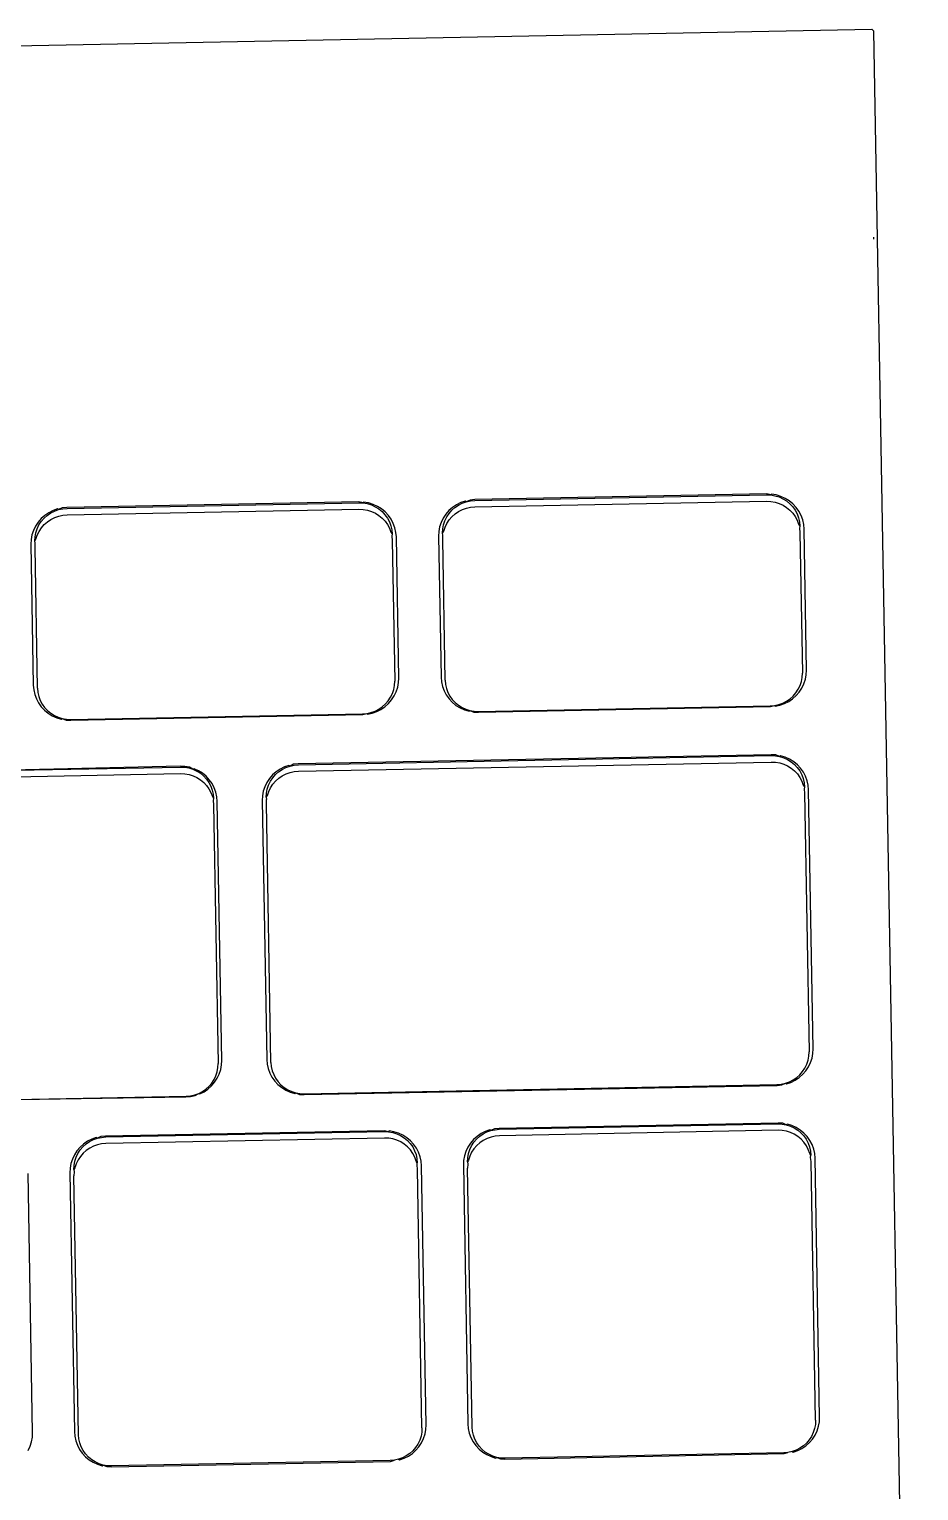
# Model space of a CAD drawing. Header units: millimetres. Extents: x -9564 to 100156, y -26854 to 24346.
# Drawn here: x 67183.4 to 67221.1, y -2996 to -2934.1 of the extents above; entities that cross this region are included whole.
import ezdxf

# ---------------------------------------------------------------- set-up
doc = ezdxf.new("R2010")
doc.units = ezdxf.units.MM
doc.header["$LTSCALE"] = 100
doc.layers.add('Muebles', color=112, linetype='Continuous')

msp = doc.modelspace()

# ---------------------------------------------------------------- linework, layer by layer
at = {"layer": 'Muebles'}
for p, q in [((66972.52, -2938.869), (67219.083, -2934.063)), ((67219.173, -2934.148), (67219.083, -2934.063)), ((67221.076, -3041.999), (67219.173, -2934.148)), ((67219.177, -2942.952), (67219.176, -2942.871)), ((67197.355, -2954.087), (67184.982, -2954.329)), ((67184.985, -2954.364), (67197.347, -2954.123)), ((67197.347, -2954.123), (67197.528, -2954.131)), ((67197.528, -2954.131), (67197.355, -2954.087)), ((67197.553, -2954.096), (67197.528, -2954.131)), ((67197.528, -2954.131), (67197.707, -2954.162)), ((67197.755, -2954.131), (67197.553, -2954.096)), ((67197.707, -2954.162), (67197.88, -2954.215)), ((67197.95, -2954.192), (67197.755, -2954.131)), ((67201.667, -2954.119), (67201.485, -2954.211)), ((67201.571, -2954.221), (67201.733, -2954.14)), ((67201.86, -2954.051), (67201.667, -2954.119)), ((67201.733, -2954.14), (67201.903, -2954.08)), ((67201.903, -2954.08), (67201.86, -2954.051)), ((67202.06, -2954.008), (67201.903, -2954.08)), ((67201.903, -2954.08), (67202.081, -2954.042)), ((67202.258, -2953.992), (67202.06, -2954.008)), ((67202.081, -2954.042), (67202.262, -2954.027)), ((67214.631, -2953.751), (67202.258, -2953.992)), ((67202.262, -2954.027), (67214.623, -2953.786)), ((67202.266, -2954.3), (67214.628, -2954.059)), ((67214.623, -2953.786), (67214.804, -2953.794)), ((67214.628, -2954.059), (67214.809, -2954.067)), ((67214.804, -2953.794), (67214.631, -2953.751)), ((67214.83, -2953.76), (67214.804, -2953.794)), ((67214.804, -2953.794), (67214.983, -2953.825)), ((67214.809, -2954.067), (67214.988, -2954.098)), ((67215.031, -2953.795), (67214.83, -2953.76)), ((67214.983, -2953.825), (67215.156, -2953.878)), ((67214.988, -2954.098), (67215.16, -2954.152)), ((67215.226, -2953.855), (67215.031, -2953.795)), ((67215.156, -2953.878), (67215.32, -2953.954)), ((67215.16, -2954.152), (67215.325, -2954.227)), ((67215.411, -2953.939), (67215.226, -2953.855)), ((67215.32, -2953.954), (67215.472, -2954.049)), ((67215.583, -2954.047), (67215.411, -2953.939)), ((67215.472, -2954.049), (67215.611, -2954.163)), ((67215.739, -2954.175), (67215.583, -2954.047)), ((67215.611, -2954.163), (67215.733, -2954.293)), ((67184.041, -2954.662), (67183.889, -2954.796)), ((67183.894, -2954.914), (67184.012, -2954.779)), ((67184.012, -2954.779), (67184.146, -2954.659)), ((67184.209, -2954.548), (67184.041, -2954.662)), ((67184.146, -2954.659), (67184.295, -2954.558)), ((67184.391, -2954.456), (67184.209, -2954.548)), ((67184.295, -2954.558), (67184.457, -2954.477)), ((67184.3, -2954.831), (67184.461, -2954.75)), ((67184.583, -2954.388), (67184.391, -2954.456)), ((67184.457, -2954.477), (67184.627, -2954.417)), ((67184.461, -2954.75), (67184.632, -2954.69)), ((67184.627, -2954.417), (67184.583, -2954.388)), ((67184.783, -2954.345), (67184.627, -2954.417)), ((67184.627, -2954.417), (67184.805, -2954.379)), ((67184.632, -2954.69), (67184.809, -2954.652)), ((67184.982, -2954.329), (67184.783, -2954.345)), ((67184.805, -2954.379), (67184.985, -2954.364)), ((67184.809, -2954.652), (67184.99, -2954.637)), ((67184.99, -2954.637), (67197.352, -2954.396)), ((67197.352, -2954.396), (67197.533, -2954.404)), ((67197.533, -2954.404), (67197.712, -2954.435)), ((67197.712, -2954.435), (67197.884, -2954.488)), ((67197.88, -2954.215), (67198.044, -2954.29)), ((67197.884, -2954.488), (67198.048, -2954.563)), ((67198.135, -2954.276), (67197.95, -2954.192)), ((67198.044, -2954.29), (67198.196, -2954.386)), ((67198.048, -2954.563), (67198.201, -2954.659)), ((67198.307, -2954.384), (67198.135, -2954.276)), ((67198.196, -2954.386), (67198.335, -2954.499)), ((67198.201, -2954.659), (67198.34, -2954.772)), ((67198.463, -2954.512), (67198.307, -2954.384)), ((67198.335, -2954.499), (67198.457, -2954.63)), ((67198.34, -2954.772), (67198.461, -2954.903)), ((67198.457, -2954.63), (67198.56, -2954.775)), ((67198.6, -2954.659), (67198.463, -2954.512)), ((67198.56, -2954.775), (67198.643, -2954.932)), ((67198.717, -2954.823), (67198.6, -2954.659)), ((67200.923, -2954.78), (67200.835, -2954.96)), ((67201.033, -2954.612), (67200.923, -2954.78)), ((67200.995, -2954.886), (67201.072, -2954.726)), ((67201.166, -2954.459), (67201.033, -2954.612)), ((67201.072, -2954.726), (67201.171, -2954.577)), ((67201.317, -2954.325), (67201.166, -2954.459)), ((67201.171, -2954.577), (67201.288, -2954.442)), ((67201.175, -2954.85), (67201.293, -2954.715)), ((67201.288, -2954.442), (67201.422, -2954.323)), ((67201.293, -2954.715), (67201.427, -2954.596)), ((67201.485, -2954.211), (67201.317, -2954.325)), ((67201.422, -2954.323), (67201.571, -2954.221)), ((67201.427, -2954.596), (67201.576, -2954.495)), ((67201.576, -2954.495), (67201.737, -2954.413)), ((67201.737, -2954.413), (67201.908, -2954.353)), ((67201.908, -2954.353), (67202.085, -2954.315)), ((67202.085, -2954.315), (67202.266, -2954.3)), ((67215.325, -2954.227), (67215.477, -2954.322)), ((67215.477, -2954.322), (67215.616, -2954.436)), ((67215.616, -2954.436), (67215.738, -2954.566)), ((67215.733, -2954.293), (67215.836, -2954.438)), ((67215.738, -2954.566), (67215.841, -2954.711)), ((67215.877, -2954.323), (67215.739, -2954.175)), ((67215.836, -2954.438), (67215.919, -2954.595)), ((67215.841, -2954.711), (67215.924, -2954.868)), ((67215.993, -2954.486), (67215.877, -2954.323)), ((67215.919, -2954.595), (67215.98, -2954.762)), ((67215.98, -2954.762), (67216.019, -2954.934)), ((67216.087, -2954.663), (67215.993, -2954.486)), ((67216.156, -2954.85), (67216.087, -2954.663)), ((67183.559, -2955.297), (67183.497, -2955.487)), ((67183.646, -2955.117), (67183.559, -2955.297)), ((67183.631, -2955.566), (67183.663, -2955.392)), ((67183.757, -2954.949), (67183.646, -2955.117)), ((67183.663, -2955.392), (67183.719, -2955.223)), ((67183.719, -2955.223), (67183.796, -2955.063)), ((67183.724, -2955.496), (67183.801, -2955.336)), ((67183.889, -2954.796), (67183.757, -2954.949)), ((67183.796, -2955.063), (67183.894, -2954.914)), ((67183.801, -2955.336), (67183.899, -2955.187)), ((67183.899, -2955.187), (67184.017, -2955.052)), ((67184.017, -2955.052), (67184.151, -2954.932)), ((67184.151, -2954.932), (67184.3, -2954.831)), ((67198.461, -2954.903), (67198.565, -2955.048)), ((67198.565, -2955.048), (67198.648, -2955.205)), ((67198.643, -2954.932), (67198.704, -2955.098)), ((67198.648, -2955.205), (67198.709, -2955.371)), ((67198.704, -2955.098), (67198.743, -2955.271)), ((67198.709, -2955.371), (67198.758, -2955.447)), ((67198.81, -2955), (67198.717, -2954.823)), ((67198.743, -2955.271), (67198.758, -2955.447)), ((67198.879, -2955.187), (67198.81, -2955)), ((67198.923, -2955.382), (67198.879, -2955.187)), ((67198.939, -2955.575), (67198.923, -2955.382)), ((67200.737, -2955.346), (67200.727, -2955.54)), ((67200.773, -2955.15), (67200.737, -2955.346)), ((67200.835, -2954.96), (67200.773, -2955.15)), ((67200.898, -2955.406), (67200.907, -2955.229)), ((67200.898, -2955.406), (67200.944, -2955.328)), ((67200.907, -2955.229), (67200.94, -2955.055)), ((67200.94, -2955.055), (67200.995, -2954.886)), ((67200.944, -2955.328), (67201, -2955.159)), ((67201, -2955.159), (67201.077, -2954.999)), ((67201.077, -2954.999), (67201.175, -2954.85)), ((67215.924, -2954.868), (67215.985, -2955.035)), ((67215.985, -2955.035), (67216.034, -2955.111)), ((67216.019, -2954.934), (67216.034, -2955.111)), ((67216.034, -2955.111), (67216.024, -2955.207)), ((67216.024, -2955.207), (67216.039, -2955.384)), ((67216.039, -2955.384), (67216.144, -2961.349)), ((67216.199, -2955.045), (67216.156, -2954.85)), ((67216.215, -2955.238), (67216.199, -2955.045)), ((67216.321, -2961.214), (67216.215, -2955.238)), ((67183.46, -2955.683), (67183.451, -2955.877)), ((67183.451, -2955.877), (67183.556, -2961.853)), ((67183.497, -2955.487), (67183.46, -2955.683)), ((67183.622, -2955.742), (67183.631, -2955.566)), ((67183.622, -2955.742), (67183.668, -2955.665)), ((67183.636, -2955.839), (67183.622, -2955.742)), ((67183.627, -2956.015), (67183.636, -2955.839)), ((67183.732, -2961.98), (67183.627, -2956.015)), ((67183.668, -2955.665), (67183.724, -2955.496)), ((67198.758, -2955.447), (67198.748, -2955.544)), ((67198.748, -2955.544), (67198.763, -2955.72)), ((67198.763, -2955.72), (67198.868, -2961.685)), ((67199.045, -2961.551), (67198.939, -2955.575)), ((67200.727, -2955.54), (67200.832, -2961.516)), ((67200.912, -2955.502), (67200.898, -2955.406)), ((67200.903, -2955.679), (67200.912, -2955.502)), ((67201.008, -2961.644), (67200.903, -2955.679)), ((67199.035, -2961.744), (67199.045, -2961.551)), ((67200.832, -2961.516), (67200.849, -2961.709)), ((67216.103, -2961.699), (67216.135, -2961.525)), ((67216.135, -2961.525), (67216.144, -2961.349)), ((67216.275, -2961.604), (67216.311, -2961.408)), ((67216.311, -2961.408), (67216.321, -2961.214)), ((67183.556, -2961.853), (67183.573, -2962.046)), ((67183.573, -2962.046), (67183.616, -2962.241)), ((67183.732, -2961.98), (67183.747, -2962.157)), ((67183.747, -2962.157), (67183.786, -2962.329)), ((67198.694, -2962.365), (67198.771, -2962.205)), ((67198.771, -2962.205), (67198.827, -2962.036)), ((67198.827, -2962.036), (67198.859, -2961.862)), ((67198.849, -2962.311), (67198.936, -2962.131)), ((67198.859, -2961.862), (67198.868, -2961.685)), ((67198.936, -2962.131), (67198.999, -2961.941)), ((67198.999, -2961.941), (67199.035, -2961.744)), ((67200.849, -2961.709), (67200.892, -2961.904)), ((67200.892, -2961.904), (67200.961, -2962.091)), ((67200.961, -2962.091), (67201.055, -2962.268)), ((67201.008, -2961.644), (67201.023, -2961.82)), ((67201.023, -2961.82), (67201.062, -2961.993)), ((67201.062, -2961.993), (67201.123, -2962.159)), ((67201.123, -2962.159), (67201.206, -2962.316)), ((67215.755, -2962.312), (67215.872, -2962.177)), ((67215.872, -2962.177), (67215.97, -2962.028)), ((67215.882, -2962.295), (67216.014, -2962.142)), ((67215.97, -2962.028), (67216.047, -2961.868)), ((67216.014, -2962.142), (67216.125, -2961.974)), ((67216.047, -2961.868), (67216.103, -2961.699)), ((67216.125, -2961.974), (67216.212, -2961.794)), ((67216.212, -2961.794), (67216.275, -2961.604)), ((67183.616, -2962.241), (67183.685, -2962.428)), ((67183.685, -2962.428), (67183.778, -2962.605)), ((67183.778, -2962.605), (67183.895, -2962.768)), ((67183.786, -2962.329), (67183.847, -2962.496)), ((67183.847, -2962.496), (67183.93, -2962.653)), ((67183.895, -2962.768), (67184.032, -2962.916)), ((67183.93, -2962.653), (67184.034, -2962.798)), ((67184.034, -2962.798), (67184.156, -2962.928)), ((67198.195, -2962.87), (67198.344, -2962.768)), ((67198.286, -2962.88), (67198.455, -2962.766)), ((67198.344, -2962.768), (67198.478, -2962.649)), ((67198.455, -2962.766), (67198.606, -2962.632)), ((67198.478, -2962.649), (67198.596, -2962.514)), ((67198.596, -2962.514), (67198.694, -2962.365)), ((67198.606, -2962.632), (67198.738, -2962.479)), ((67198.738, -2962.479), (67198.849, -2962.311)), ((67201.055, -2962.268), (67201.171, -2962.432)), ((67201.171, -2962.432), (67201.309, -2962.579)), ((67201.206, -2962.316), (67201.31, -2962.461)), ((67201.309, -2962.579), (67201.465, -2962.707)), ((67201.31, -2962.461), (67201.432, -2962.592)), ((67201.432, -2962.592), (67201.57, -2962.705)), ((67201.465, -2962.707), (67201.637, -2962.815)), ((67201.57, -2962.705), (67201.723, -2962.801)), ((67201.637, -2962.815), (67201.822, -2962.899)), ((67201.723, -2962.801), (67201.887, -2962.876)), ((67202.417, -2963.003), (67214.79, -2962.762)), ((67202.419, -2962.968), (67214.781, -2962.727)), ((67214.781, -2962.727), (67214.962, -2962.712)), ((67214.79, -2962.762), (67214.962, -2962.712)), ((67214.962, -2962.712), (67215.139, -2962.674)), ((67214.962, -2962.712), (67214.988, -2962.746)), ((67214.988, -2962.746), (67215.188, -2962.703)), ((67215.139, -2962.674), (67215.31, -2962.614)), ((67215.188, -2962.703), (67215.381, -2962.635)), ((67215.31, -2962.614), (67215.471, -2962.533)), ((67215.381, -2962.635), (67215.563, -2962.543)), ((67215.471, -2962.533), (67215.62, -2962.432)), ((67215.563, -2962.543), (67215.731, -2962.429)), ((67215.62, -2962.432), (67215.755, -2962.312)), ((67215.731, -2962.429), (67215.882, -2962.295)), ((67184.032, -2962.916), (67184.189, -2963.044)), ((67184.156, -2962.928), (67184.294, -2963.042)), ((67184.189, -2963.044), (67184.361, -2963.151)), ((67184.294, -2963.042), (67184.447, -2963.138)), ((67184.361, -2963.151), (67184.546, -2963.236)), ((67184.447, -2963.138), (67184.611, -2963.213)), ((67184.546, -2963.236), (67184.741, -2963.296)), ((67184.611, -2963.213), (67184.783, -2963.266)), ((67184.741, -2963.296), (67184.783, -2963.266)), ((67184.783, -2963.266), (67184.962, -2963.297)), ((67184.783, -2963.266), (67184.942, -2963.331)), ((67184.942, -2963.331), (67185.141, -2963.34)), ((67184.962, -2963.297), (67185.143, -2963.305)), ((67185.141, -2963.34), (67197.514, -2963.099)), ((67185.143, -2963.305), (67197.505, -2963.064)), ((67197.505, -2963.064), (67197.686, -2963.049)), ((67197.514, -2963.099), (67197.686, -2963.049)), ((67197.686, -2963.049), (67197.863, -2963.011)), ((67197.686, -2963.049), (67197.712, -2963.083)), ((67197.712, -2963.083), (67197.912, -2963.04)), ((67197.863, -2963.011), (67198.034, -2962.951)), ((67197.912, -2963.04), (67198.105, -2962.972)), ((67198.034, -2962.951), (67198.195, -2962.87)), ((67198.105, -2962.972), (67198.286, -2962.88)), ((67201.822, -2962.899), (67202.017, -2962.96)), ((67201.887, -2962.876), (67202.059, -2962.929)), ((67202.017, -2962.96), (67202.059, -2962.929)), ((67202.059, -2962.929), (67202.238, -2962.96)), ((67202.059, -2962.929), (67202.218, -2962.995)), ((67202.218, -2962.995), (67202.417, -2963.003)), ((67202.238, -2962.96), (67202.419, -2962.968)), ((67189.776, -2965.288), (67177.987, -2965.552)), ((67189.973, -2965.296), (67189.776, -2965.288)), ((67190.173, -2965.332), (67189.973, -2965.296)), ((67194.386, -2965.249), (67194.194, -2965.317)), ((67194.262, -2965.338), (67194.433, -2965.278)), ((67194.433, -2965.278), (67194.386, -2965.249)), ((67194.586, -2965.206), (67194.433, -2965.278)), ((67194.433, -2965.278), (67194.61, -2965.24)), ((67194.784, -2965.19), (67194.586, -2965.206)), ((67194.61, -2965.24), (67194.791, -2965.225)), ((67214.823, -2964.799), (67194.784, -2965.19)), ((67194.791, -2965.225), (67214.818, -2964.835)), ((67194.796, -2965.498), (67214.823, -2965.108)), ((67214.818, -2964.835), (67214.999, -2964.843)), ((67215.022, -2964.808), (67214.823, -2964.799)), ((67214.823, -2965.108), (67215.004, -2965.116)), ((67214.999, -2964.843), (67215.178, -2964.874)), ((67215.004, -2965.116), (67215.183, -2965.147)), ((67215.178, -2964.874), (67215.022, -2964.808)), ((67215.223, -2964.843), (67215.178, -2964.874)), ((67215.178, -2964.874), (67215.351, -2964.927)), ((67215.183, -2965.147), (67215.355, -2965.2)), ((67215.418, -2964.903), (67215.223, -2964.843)), ((67215.351, -2964.927), (67215.515, -2965.002)), ((67215.355, -2965.2), (67215.519, -2965.275)), ((67215.603, -2964.988), (67215.418, -2964.903)), ((67215.515, -2965.002), (67215.667, -2965.097)), ((67215.519, -2965.275), (67215.672, -2965.37)), ((67215.775, -2965.096), (67215.603, -2964.988)), ((67215.667, -2965.097), (67215.806, -2965.211)), ((67215.931, -2965.224), (67215.775, -2965.096)), ((67215.806, -2965.211), (67215.928, -2965.342)), ((67216.069, -2965.371), (67215.931, -2965.224)), ((67177.987, -2965.552), (67189.793, -2965.322)), ((67177.992, -2965.825), (67189.798, -2965.595)), ((67189.793, -2965.322), (67189.972, -2965.33)), ((67189.798, -2965.595), (67189.977, -2965.603)), ((67189.972, -2965.33), (67190.149, -2965.361)), ((67189.977, -2965.603), (67190.154, -2965.634)), ((67190.149, -2965.361), (67190.32, -2965.415)), ((67190.154, -2965.634), (67190.325, -2965.688)), ((67190.32, -2965.415), (67190.173, -2965.332)), ((67190.366, -2965.392), (67190.32, -2965.415)), ((67190.32, -2965.415), (67190.483, -2965.49)), ((67190.325, -2965.688), (67190.488, -2965.763)), ((67190.55, -2965.477), (67190.366, -2965.392)), ((67190.483, -2965.49), (67190.634, -2965.585)), ((67190.488, -2965.763), (67190.639, -2965.858)), ((67190.721, -2965.584), (67190.55, -2965.477)), ((67190.634, -2965.585), (67190.771, -2965.699)), ((67190.639, -2965.858), (67190.776, -2965.972)), ((67190.875, -2965.713), (67190.721, -2965.584)), ((67190.771, -2965.699), (67190.892, -2965.83)), ((67191.011, -2965.86), (67190.875, -2965.713)), ((67190.892, -2965.83), (67190.994, -2965.975)), ((67191.127, -2966.024), (67191.011, -2965.86)), ((67193.56, -2965.81), (67193.449, -2965.978)), ((67193.524, -2966.084), (67193.602, -2965.924)), ((67193.692, -2965.657), (67193.56, -2965.81)), ((67193.602, -2965.924), (67193.7, -2965.775)), ((67193.844, -2965.523), (67193.692, -2965.657)), ((67193.7, -2965.775), (67193.817, -2965.64)), ((67193.705, -2966.048), (67193.822, -2965.913)), ((67193.817, -2965.64), (67193.951, -2965.521)), ((67193.822, -2965.913), (67193.956, -2965.794)), ((67194.012, -2965.409), (67193.844, -2965.523)), ((67193.951, -2965.521), (67194.101, -2965.419)), ((67193.956, -2965.794), (67194.105, -2965.693)), ((67194.194, -2965.317), (67194.012, -2965.409)), ((67194.101, -2965.419), (67194.262, -2965.338)), ((67194.105, -2965.693), (67194.267, -2965.611)), ((67194.267, -2965.611), (67194.437, -2965.551)), ((67194.437, -2965.551), (67194.615, -2965.513)), ((67194.615, -2965.513), (67194.796, -2965.498)), ((67215.672, -2965.37), (67215.81, -2965.484)), ((67215.81, -2965.484), (67215.932, -2965.615)), ((67215.928, -2965.342), (67216.031, -2965.487)), ((67215.932, -2965.615), (67216.036, -2965.76)), ((67216.031, -2965.487), (67216.114, -2965.644)), ((67216.036, -2965.76), (67216.119, -2965.917)), ((67216.185, -2965.535), (67216.069, -2965.371)), ((67216.114, -2965.644), (67216.175, -2965.81)), ((67216.119, -2965.917), (67216.18, -2966.083)), ((67216.175, -2965.81), (67216.214, -2965.983)), ((67216.279, -2965.712), (67216.185, -2965.535)), ((67216.348, -2965.899), (67216.279, -2965.712)), ((67216.391, -2966.094), (67216.348, -2965.899)), ((67190.776, -2965.972), (67190.896, -2966.103)), ((67190.896, -2966.103), (67190.999, -2966.248)), ((67190.994, -2965.975), (67191.076, -2966.132)), ((67190.999, -2966.248), (67191.081, -2966.405)), ((67191.076, -2966.132), (67191.137, -2966.298)), ((67191.081, -2966.405), (67191.142, -2966.571)), ((67191.22, -2966.201), (67191.127, -2966.024)), ((67191.137, -2966.298), (67191.175, -2966.471)), ((67191.175, -2966.471), (67191.19, -2966.647)), ((67191.288, -2966.388), (67191.22, -2966.201)), ((67191.331, -2966.582), (67191.288, -2966.388)), ((67193.263, -2966.545), (67193.253, -2966.738)), ((67193.299, -2966.348), (67193.263, -2966.545)), ((67193.362, -2966.158), (67193.299, -2966.348)), ((67193.449, -2965.978), (67193.362, -2966.158)), ((67193.428, -2966.604), (67193.436, -2966.427)), ((67193.428, -2966.604), (67193.474, -2966.526)), ((67193.436, -2966.427), (67193.469, -2966.253)), ((67193.469, -2966.253), (67193.524, -2966.084)), ((67193.474, -2966.526), (67193.529, -2966.357)), ((67193.529, -2966.357), (67193.606, -2966.197)), ((67193.606, -2966.197), (67193.705, -2966.048)), ((67216.18, -2966.083), (67216.229, -2966.159)), ((67216.214, -2965.983), (67216.229, -2966.159)), ((67216.229, -2966.159), (67216.219, -2966.256)), ((67216.219, -2966.256), (67216.234, -2966.432)), ((67216.234, -2966.432), (67216.427, -2977.393)), ((67216.408, -2966.287), (67216.391, -2966.094)), ((67216.601, -2977.258), (67216.408, -2966.287)), ((67191.142, -2966.571), (67191.19, -2966.647)), ((67191.19, -2966.647), (67191.18, -2966.744)), ((67191.18, -2966.744), (67191.195, -2966.92)), ((67191.195, -2966.92), (67191.388, -2977.881)), ((67191.347, -2966.775), (67191.331, -2966.582)), ((67191.541, -2977.747), (67191.347, -2966.775)), ((67193.253, -2966.738), (67193.447, -2977.71)), ((67193.428, -2966.604), (67193.441, -2966.7)), ((67193.433, -2966.877), (67193.441, -2966.7)), ((67193.626, -2977.837), (67193.433, -2966.877)), ((67216.386, -2977.743), (67216.418, -2977.569)), ((67216.418, -2977.569), (67216.427, -2977.393)), ((67216.493, -2977.838), (67216.555, -2977.648)), ((67216.555, -2977.648), (67216.592, -2977.452)), ((67216.592, -2977.452), (67216.601, -2977.258)), ((67191.293, -2978.4), (67191.348, -2978.231)), ((67191.348, -2978.231), (67191.379, -2978.057)), ((67191.379, -2978.057), (67191.388, -2977.881)), ((67191.433, -2978.326), (67191.495, -2978.136)), ((67191.495, -2978.136), (67191.531, -2977.94)), ((67191.531, -2977.94), (67191.541, -2977.747)), ((67193.447, -2977.71), (67193.463, -2977.903)), ((67193.463, -2977.903), (67193.507, -2978.097)), ((67193.507, -2978.097), (67193.576, -2978.285)), ((67193.576, -2978.285), (67193.669, -2978.462)), ((67193.626, -2977.837), (67193.641, -2978.013)), ((67193.641, -2978.013), (67193.679, -2978.186)), ((67193.679, -2978.186), (67193.741, -2978.352)), ((67216.038, -2978.356), (67216.155, -2978.221)), ((67216.155, -2978.221), (67216.253, -2978.072)), ((67216.163, -2978.339), (67216.295, -2978.186)), ((67216.253, -2978.072), (67216.33, -2977.912)), ((67216.295, -2978.186), (67216.405, -2978.018)), ((67216.33, -2977.912), (67216.386, -2977.743)), ((67216.405, -2978.018), (67216.493, -2977.838)), ((67190.87, -2978.964), (67191.003, -2978.844)), ((67190.957, -2978.961), (67191.107, -2978.827)), ((67191.003, -2978.844), (67191.119, -2978.709)), ((67191.107, -2978.827), (67191.238, -2978.674)), ((67191.119, -2978.709), (67191.216, -2978.56)), ((67191.216, -2978.56), (67191.293, -2978.4)), ((67191.238, -2978.674), (67191.347, -2978.506)), ((67191.347, -2978.506), (67191.433, -2978.326)), ((67193.669, -2978.462), (67193.786, -2978.625)), ((67193.741, -2978.352), (67193.824, -2978.509)), ((67193.786, -2978.625), (67193.923, -2978.772)), ((67193.824, -2978.509), (67193.927, -2978.654)), ((67193.923, -2978.772), (67194.08, -2978.901)), ((67193.927, -2978.654), (67194.049, -2978.785)), ((67194.049, -2978.785), (67194.187, -2978.899)), ((67194.08, -2978.901), (67194.252, -2979.008)), ((67194.187, -2978.899), (67194.34, -2978.994)), ((67195.031, -2979.197), (67215.07, -2978.806)), ((67195.037, -2979.162), (67215.064, -2978.771)), ((67215.064, -2978.771), (67215.245, -2978.756)), ((67215.07, -2978.806), (67215.268, -2978.79)), ((67215.245, -2978.756), (67215.422, -2978.718)), ((67215.268, -2978.79), (67215.422, -2978.718)), ((67215.422, -2978.718), (67215.593, -2978.658)), ((67215.422, -2978.718), (67215.468, -2978.747)), ((67215.468, -2978.747), (67215.661, -2978.679)), ((67215.593, -2978.658), (67215.754, -2978.577)), ((67215.661, -2978.679), (67215.843, -2978.587)), ((67215.754, -2978.577), (67215.903, -2978.476)), ((67215.843, -2978.587), (67216.011, -2978.473)), ((67215.903, -2978.476), (67216.038, -2978.356)), ((67216.011, -2978.473), (67216.163, -2978.339)), ((67178.233, -2979.489), (67190.039, -2979.259)), ((67178.233, -2979.489), (67190.023, -2979.295)), ((67190.023, -2979.295), (67190.22, -2979.278)), ((67190.039, -2979.259), (67190.218, -2979.244)), ((67190.218, -2979.244), (67190.393, -2979.206)), ((67190.22, -2979.278), (67190.418, -2979.235)), ((67190.393, -2979.206), (67190.562, -2979.146)), ((67190.418, -2979.235), (67190.562, -2979.146)), ((67190.562, -2979.146), (67190.722, -2979.065)), ((67190.562, -2979.146), (67190.609, -2979.167)), ((67190.609, -2979.167), (67190.79, -2979.075)), ((67190.722, -2979.065), (67190.87, -2978.964)), ((67190.79, -2979.075), (67190.957, -2978.961)), ((67194.252, -2979.008), (67194.437, -2979.093)), ((67194.34, -2978.994), (67194.504, -2979.069)), ((67194.437, -2979.093), (67194.631, -2979.153)), ((67194.504, -2979.069), (67194.677, -2979.123)), ((67194.631, -2979.153), (67194.677, -2979.123)), ((67194.677, -2979.123), (67194.855, -2979.154)), ((67194.677, -2979.123), (67194.833, -2979.188)), ((67194.833, -2979.188), (67195.031, -2979.197)), ((67194.855, -2979.154), (67195.037, -2979.162)), ((67198.436, -2980.729), (67186.619, -2980.959)), ((67186.624, -2980.994), (67198.429, -2980.764)), ((67198.429, -2980.764), (67198.609, -2980.772)), ((67198.609, -2980.772), (67198.436, -2980.729)), ((67198.633, -2980.738), (67198.609, -2980.772)), ((67198.609, -2980.772), (67198.785, -2980.803)), ((67198.833, -2980.773), (67198.633, -2980.738)), ((67199.026, -2980.833), (67198.833, -2980.773)), ((67202.709, -2980.761), (67202.529, -2980.853)), ((67202.618, -2980.863), (67202.778, -2980.782)), ((67202.9, -2980.693), (67202.709, -2980.761)), ((67202.778, -2980.782), (67202.947, -2980.722)), ((67202.947, -2980.722), (67202.9, -2980.693)), ((67203.099, -2980.651), (67202.947, -2980.722)), ((67202.947, -2980.722), (67203.122, -2980.684)), ((67203.295, -2980.634), (67203.099, -2980.651)), ((67203.122, -2980.684), (67203.302, -2980.669)), ((67215.112, -2980.404), (67203.295, -2980.634)), ((67203.302, -2980.669), (67215.107, -2980.439)), ((67215.112, -2980.712), (67203.306, -2980.942)), ((67215.107, -2980.439), (67215.286, -2980.447)), ((67215.309, -2980.413), (67215.112, -2980.404)), ((67215.291, -2980.72), (67215.112, -2980.712)), ((67215.286, -2980.447), (67215.463, -2980.478)), ((67215.468, -2980.751), (67215.291, -2980.72)), ((67215.463, -2980.478), (67215.309, -2980.413)), ((67215.509, -2980.448), (67215.463, -2980.478)), ((67215.463, -2980.478), (67215.634, -2980.531)), ((67215.639, -2980.805), (67215.468, -2980.751)), ((67215.702, -2980.508), (67215.509, -2980.448)), ((67215.634, -2980.531), (67215.797, -2980.607)), ((67215.886, -2980.593), (67215.702, -2980.508)), ((67215.797, -2980.607), (67215.948, -2980.702)), ((67216.056, -2980.701), (67215.886, -2980.593)), ((67215.948, -2980.702), (67216.085, -2980.816)), ((67216.211, -2980.829), (67216.056, -2980.701)), ((67185.686, -2981.292), (67185.536, -2981.427)), ((67185.544, -2981.544), (67185.66, -2981.409)), ((67185.66, -2981.409), (67185.793, -2981.29)), ((67185.853, -2981.178), (67185.686, -2981.292)), ((67185.793, -2981.29), (67185.94, -2981.189)), ((67186.033, -2981.086), (67185.853, -2981.178)), ((67185.94, -2981.189), (67186.1, -2981.107)), ((67186.105, -2981.38), (67185.945, -2981.462)), ((67186.224, -2981.018), (67186.033, -2981.086)), ((67186.1, -2981.107), (67186.269, -2981.047)), ((67186.274, -2981.32), (67186.105, -2981.38)), ((67186.269, -2981.047), (67186.224, -2981.018)), ((67186.423, -2980.976), (67186.269, -2981.047)), ((67186.269, -2981.047), (67186.445, -2981.009)), ((67186.45, -2981.282), (67186.274, -2981.32)), ((67186.619, -2980.959), (67186.423, -2980.976)), ((67186.445, -2981.009), (67186.624, -2980.994)), ((67186.629, -2981.267), (67186.45, -2981.282)), ((67198.434, -2981.037), (67186.629, -2981.267)), ((67198.613, -2981.045), (67198.434, -2981.037)), ((67198.79, -2981.076), (67198.613, -2981.045)), ((67198.785, -2980.803), (67198.956, -2980.857)), ((67198.961, -2981.13), (67198.79, -2981.076)), ((67198.956, -2980.857), (67199.119, -2980.932)), ((67199.124, -2981.205), (67198.961, -2981.13)), ((67199.21, -2980.918), (67199.026, -2980.833)), ((67199.119, -2980.932), (67199.27, -2981.027)), ((67199.275, -2981.3), (67199.124, -2981.205)), ((67199.38, -2981.026), (67199.21, -2980.918)), ((67199.27, -2981.027), (67199.407, -2981.141)), ((67199.412, -2981.414), (67199.275, -2981.3)), ((67199.535, -2981.154), (67199.38, -2981.026)), ((67199.407, -2981.141), (67199.528, -2981.272)), ((67199.528, -2981.272), (67199.63, -2981.417)), ((67199.671, -2981.301), (67199.535, -2981.154)), ((67199.787, -2981.465), (67199.671, -2981.301)), ((67202.081, -2981.254), (67201.971, -2981.422)), ((67202.048, -2981.528), (67202.124, -2981.368)), ((67202.212, -2981.102), (67202.081, -2981.254)), ((67202.124, -2981.368), (67202.221, -2981.219)), ((67202.362, -2980.967), (67202.212, -2981.102)), ((67202.221, -2981.219), (67202.337, -2981.084)), ((67202.342, -2981.357), (67202.226, -2981.492)), ((67202.337, -2981.084), (67202.47, -2980.965)), ((67202.475, -2981.238), (67202.342, -2981.357)), ((67202.529, -2980.853), (67202.362, -2980.967)), ((67202.47, -2980.965), (67202.618, -2980.863)), ((67202.623, -2981.136), (67202.475, -2981.238)), ((67202.783, -2981.055), (67202.623, -2981.136)), ((67202.952, -2980.995), (67202.783, -2981.055)), ((67203.127, -2980.957), (67202.952, -2980.995)), ((67203.306, -2980.942), (67203.127, -2980.957)), ((67215.802, -2980.88), (67215.639, -2980.805)), ((67215.953, -2980.975), (67215.802, -2980.88)), ((67216.09, -2981.089), (67215.953, -2980.975)), ((67216.085, -2980.816), (67216.206, -2980.946)), ((67216.211, -2981.219), (67216.09, -2981.089)), ((67216.206, -2980.946), (67216.308, -2981.091)), ((67216.347, -2980.976), (67216.211, -2980.829)), ((67216.313, -2981.365), (67216.211, -2981.219)), ((67216.308, -2981.091), (67216.39, -2981.249)), ((67216.395, -2981.522), (67216.313, -2981.365)), ((67216.463, -2981.14), (67216.347, -2980.976)), ((67216.39, -2981.249), (67216.451, -2981.415)), ((67216.555, -2981.317), (67216.463, -2981.14)), ((67216.624, -2981.504), (67216.555, -2981.317)), ((67185.209, -2981.928), (67185.147, -2982.118)), ((67185.295, -2981.747), (67185.209, -2981.928)), ((67185.283, -2982.196), (67185.315, -2982.022)), ((67185.405, -2981.58), (67185.295, -2981.747)), ((67185.315, -2982.022), (67185.37, -2981.853)), ((67185.37, -2981.853), (67185.446, -2981.693)), ((67185.451, -2981.966), (67185.375, -2982.126)), ((67185.536, -2981.427), (67185.405, -2981.58)), ((67185.446, -2981.693), (67185.544, -2981.544)), ((67185.548, -2981.817), (67185.451, -2981.966)), ((67185.665, -2981.682), (67185.548, -2981.817)), ((67185.798, -2981.563), (67185.665, -2981.682)), ((67185.945, -2981.462), (67185.798, -2981.563)), ((67199.533, -2981.545), (67199.412, -2981.414)), ((67199.635, -2981.69), (67199.533, -2981.545)), ((67199.63, -2981.417), (67199.713, -2981.574)), ((67199.717, -2981.847), (67199.635, -2981.69)), ((67199.713, -2981.574), (67199.773, -2981.74)), ((67199.778, -2982.013), (67199.717, -2981.847)), ((67199.773, -2981.74), (67199.811, -2981.913)), ((67199.826, -2982.089), (67199.778, -2982.013)), ((67199.879, -2981.642), (67199.787, -2981.465)), ((67199.811, -2981.913), (67199.826, -2982.089)), ((67199.948, -2981.829), (67199.879, -2981.642)), ((67199.991, -2982.024), (67199.948, -2981.829)), ((67200.007, -2982.216), (67199.991, -2982.024)), ((67201.787, -2981.989), (67201.778, -2982.182)), ((67201.823, -2981.793), (67201.787, -2981.989)), ((67201.885, -2981.603), (67201.823, -2981.793)), ((67201.971, -2981.422), (67201.885, -2981.603)), ((67201.952, -2982.047), (67201.961, -2981.871)), ((67201.998, -2981.97), (67201.952, -2982.047)), ((67201.961, -2981.871), (67201.993, -2981.697)), ((67201.993, -2981.697), (67202.048, -2981.528)), ((67202.052, -2981.801), (67201.998, -2981.97)), ((67202.129, -2981.641), (67202.052, -2981.801)), ((67202.226, -2981.492), (67202.129, -2981.641)), ((67216.456, -2981.688), (67216.395, -2981.522)), ((67216.451, -2981.415), (67216.489, -2981.588)), ((67216.504, -2981.764), (67216.456, -2981.688)), ((67216.489, -2981.588), (67216.504, -2981.764)), ((67216.494, -2981.861), (67216.504, -2981.764)), ((67216.509, -2982.037), (67216.494, -2981.861)), ((67216.667, -2981.698), (67216.624, -2981.504)), ((67216.683, -2981.891), (67216.667, -2981.698)), ((67216.876, -2992.863), (67216.683, -2981.891)), ((67183.525, -2993.513), (67183.331, -2982.541)), ((67185.111, -2982.314), (67185.102, -2982.507)), ((67185.102, -2982.507), (67185.295, -2993.478)), ((67185.147, -2982.118), (67185.111, -2982.314)), ((67185.274, -2982.372), (67185.283, -2982.196)), ((67185.32, -2982.295), (67185.274, -2982.372)), ((67185.274, -2982.372), (67185.288, -2982.469)), ((67185.288, -2982.469), (67185.279, -2982.646)), ((67185.473, -2993.606), (67185.279, -2982.646)), ((67185.375, -2982.126), (67185.32, -2982.295)), ((67199.816, -2982.186), (67199.826, -2982.089)), ((67199.831, -2982.362), (67199.816, -2982.186)), ((67200.024, -2993.322), (67199.831, -2982.362)), ((67200.2, -2993.188), (67200.007, -2982.216)), ((67201.778, -2982.182), (67201.971, -2993.153)), ((67201.952, -2982.047), (67201.966, -2982.144)), ((67201.966, -2982.144), (67201.957, -2982.32)), ((67202.15, -2993.281), (67201.957, -2982.32)), ((67216.702, -2992.997), (67216.509, -2982.037)), ((67201.971, -2993.153), (67201.988, -2993.346)), ((67216.702, -2992.997), (67216.694, -2993.174)), ((67216.831, -2993.252), (67216.867, -2993.056)), ((67216.867, -2993.056), (67216.876, -2992.863)), ((67183.479, -2993.902), (67183.515, -2993.706)), ((67183.515, -2993.706), (67183.525, -2993.513)), ((67185.295, -2993.478), (67185.312, -2993.671)), ((67185.312, -2993.671), (67185.355, -2993.866)), ((67185.487, -2993.782), (67185.473, -2993.606)), ((67185.526, -2993.955), (67185.487, -2993.782)), ((67199.984, -2993.673), (67199.929, -2993.842)), ((67200.016, -2993.499), (67199.984, -2993.673)), ((67200.007, -2993.947), (67200.093, -2993.767)), ((67200.024, -2993.322), (67200.016, -2993.499)), ((67200.093, -2993.767), (67200.155, -2993.577)), ((67200.155, -2993.577), (67200.191, -2993.381)), ((67200.191, -2993.381), (67200.2, -2993.188)), ((67201.988, -2993.346), (67202.031, -2993.541)), ((67202.031, -2993.541), (67202.099, -2993.728)), ((67202.099, -2993.728), (67202.192, -2993.905)), ((67202.165, -2993.457), (67202.15, -2993.281)), ((67202.203, -2993.63), (67202.165, -2993.457)), ((67202.264, -2993.796), (67202.203, -2993.63)), ((67216.53, -2993.677), (67216.433, -2993.826)), ((67216.442, -2993.943), (67216.573, -2993.79)), ((67216.607, -2993.517), (67216.53, -2993.677)), ((67216.573, -2993.79), (67216.683, -2993.622)), ((67216.662, -2993.348), (67216.607, -2993.517)), ((67216.694, -2993.174), (67216.662, -2993.348)), ((67216.683, -2993.622), (67216.769, -2993.442)), ((67216.769, -2993.442), (67216.831, -2993.252)), ((67183.331, -2994.272), (67183.417, -2994.092)), ((67183.417, -2994.092), (67183.479, -2993.902)), ((67185.355, -2993.866), (67185.423, -2994.053)), ((67185.423, -2994.053), (67185.516, -2994.23)), ((67185.516, -2994.23), (67185.631, -2994.393)), ((67185.586, -2994.121), (67185.526, -2993.955)), ((67185.668, -2994.278), (67185.586, -2994.121)), ((67185.631, -2994.393), (67185.767, -2994.541)), ((67185.771, -2994.423), (67185.668, -2994.278)), ((67199.506, -2994.405), (67199.358, -2994.506)), ((67199.45, -2994.516), (67199.616, -2994.402)), ((67199.639, -2994.286), (67199.506, -2994.405)), ((67199.616, -2994.402), (67199.767, -2994.268)), ((67199.755, -2994.151), (67199.639, -2994.286)), ((67199.852, -2994.002), (67199.755, -2994.151)), ((67199.767, -2994.268), (67199.897, -2994.115)), ((67199.929, -2993.842), (67199.852, -2994.002)), ((67199.897, -2994.115), (67200.007, -2993.947)), ((67202.192, -2993.905), (67202.307, -2994.068)), ((67202.346, -2993.953), (67202.264, -2993.796)), ((67202.307, -2994.068), (67202.443, -2994.216)), ((67202.449, -2994.098), (67202.346, -2993.953)), ((67202.443, -2994.216), (67202.598, -2994.344)), ((67202.569, -2994.229), (67202.449, -2994.098)), ((67202.706, -2994.343), (67202.569, -2994.229)), ((67202.598, -2994.344), (67202.768, -2994.452)), ((67202.858, -2994.438), (67202.706, -2994.343)), ((67203.542, -2994.641), (67215.365, -2994.41)), ((67215.353, -2994.376), (67203.547, -2994.606)), ((67215.532, -2994.361), (67215.353, -2994.376)), ((67215.365, -2994.41), (67215.532, -2994.361)), ((67215.707, -2994.323), (67215.532, -2994.361)), ((67215.876, -2994.263), (67215.707, -2994.323)), ((67215.707, -2994.323), (67215.749, -2994.353)), ((67215.749, -2994.353), (67215.945, -2994.283)), ((67216.036, -2994.181), (67215.876, -2994.263)), ((67215.945, -2994.283), (67216.126, -2994.191)), ((67216.184, -2994.08), (67216.036, -2994.181)), ((67216.126, -2994.191), (67216.292, -2994.077)), ((67216.317, -2993.961), (67216.184, -2994.08)), ((67216.292, -2994.077), (67216.442, -2993.943)), ((67216.433, -2993.826), (67216.317, -2993.961)), ((67185.767, -2994.541), (67185.922, -2994.669)), ((67185.892, -2994.554), (67185.771, -2994.423)), ((67186.029, -2994.668), (67185.892, -2994.554)), ((67185.922, -2994.669), (67186.093, -2994.777)), ((67186.18, -2994.763), (67186.029, -2994.668)), ((67186.093, -2994.777), (67186.276, -2994.862)), ((67186.342, -2994.838), (67186.18, -2994.763)), ((67186.276, -2994.862), (67186.469, -2994.922)), ((67186.513, -2994.892), (67186.342, -2994.838)), ((67186.469, -2994.922), (67186.513, -2994.892)), ((67186.69, -2994.923), (67186.513, -2994.892)), ((67186.513, -2994.892), (67186.669, -2994.957)), ((67186.669, -2994.957), (67186.866, -2994.966)), ((67186.87, -2994.931), (67186.69, -2994.923)), ((67186.866, -2994.966), (67198.689, -2994.736)), ((67198.675, -2994.701), (67186.87, -2994.931)), ((67198.854, -2994.686), (67198.675, -2994.701)), ((67198.689, -2994.736), (67198.854, -2994.686)), ((67199.03, -2994.648), (67198.854, -2994.686)), ((67199.199, -2994.588), (67199.03, -2994.648)), ((67199.03, -2994.648), (67199.073, -2994.678)), ((67199.073, -2994.678), (67199.269, -2994.608)), ((67199.358, -2994.506), (67199.199, -2994.588)), ((67199.269, -2994.608), (67199.45, -2994.516)), ((67202.768, -2994.452), (67202.952, -2994.537)), ((67203.02, -2994.513), (67202.858, -2994.438)), ((67202.952, -2994.537), (67203.145, -2994.597)), ((67203.191, -2994.567), (67203.02, -2994.513)), ((67203.145, -2994.597), (67203.191, -2994.567)), ((67203.368, -2994.598), (67203.191, -2994.567)), ((67203.191, -2994.567), (67203.345, -2994.632)), ((67203.345, -2994.632), (67203.542, -2994.641)), ((67203.547, -2994.606), (67203.368, -2994.598))]:
    msp.add_line(p, q, dxfattribs=at)

doc.saveas('drawing.dxf')
